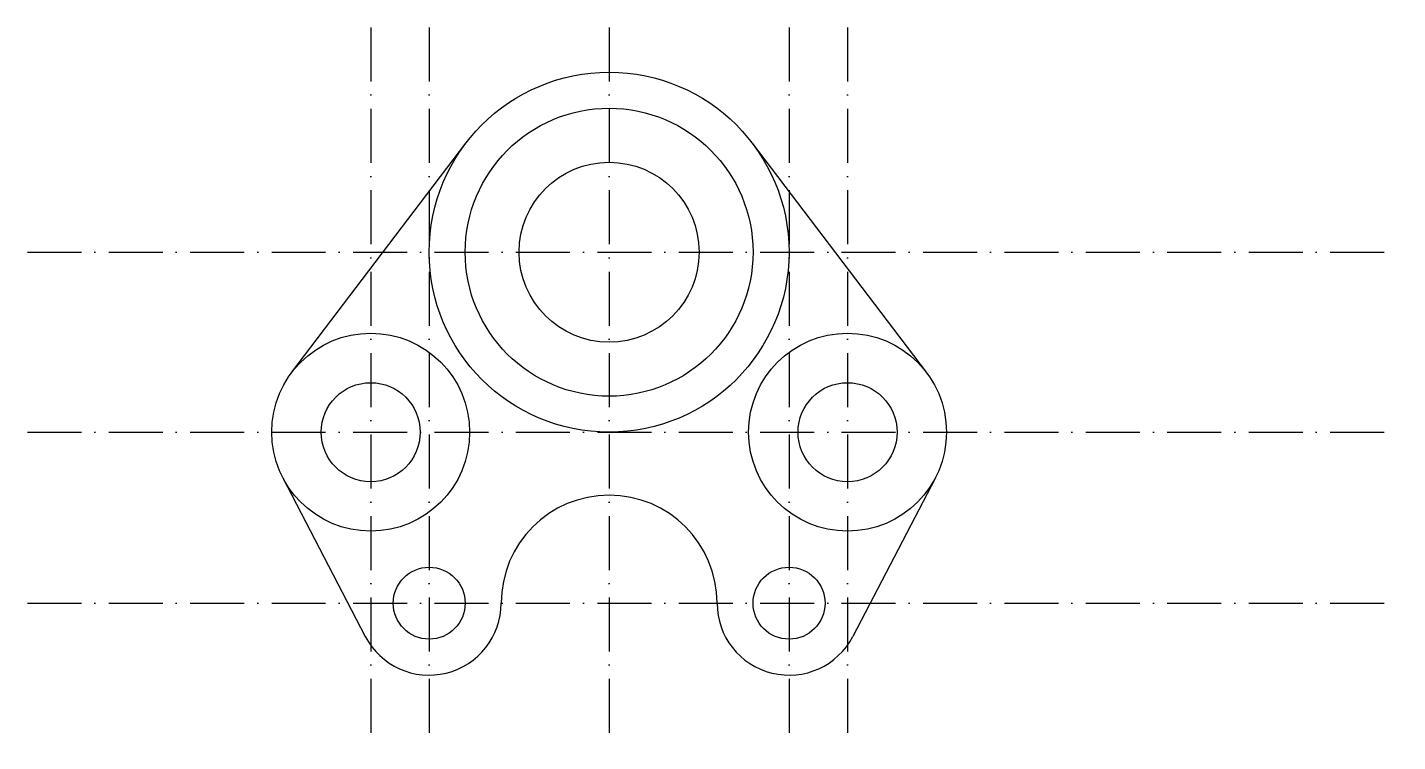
# Model space of a CAD drawing. Header units: inches. Extents: x -126 to 179, y 15 to 174.
import ezdxf

# ---------------------------------------------------------------- set-up
doc = ezdxf.new("R2010")
doc.units = ezdxf.units.IN
doc.header["$MEASUREMENT"] = 0
doc.linetypes.add('ACAD_ISO10W100', pattern=[18, 12, -3, 0, -3])
doc.layers.add('center lines', color=2, linetype='ACAD_ISO10W100')
doc.layers.add('object', color=1, linetype='Continuous')

msp = doc.modelspace()

# ---------------------------------------------------------------- linework, layer by layer
at = {"layer": 'center lines'}
for p, q in [((-49.26, 173.79), (-49.26, 15.07)), ((-36.26, 173.79), (-36.26, 15.07)), ((3.74, 173.79), (3.74, 15.07)), ((43.74, 173.79), (43.74, 15.07)), ((56.74, 173.79), (56.74, 15.07)), ((-125.57, 123.83), (179.02, 123.83)), ((-125.57, 83.83), (179.02, 83.83)), ((-125.57, 45.83), (179.02, 45.83))]:
    msp.add_line(p, q, dxfattribs=at)
at = {"layer": 'object'}
for p, q in [((-66.78, 97.14), (-28.11, 148.03)), ((74.26, 97.14), (35.59, 148.03)), ((-68.78, 73.68), (-50.46, 38.44)), ((76.26, 73.68), (57.93, 38.44))]:
    msp.add_line(p, q, dxfattribs=at)
for centre, radius in [((3.74, 123.83), 40), ((3.74, 123.83), 32), ((3.74, 123.83), 20), ((-49.26, 83.83), 22), ((56.74, 83.83), 22), ((-49.26, 83.83), 11), ((56.74, 83.83), 11), ((-36.26, 45.83), 8), ((43.74, 45.83), 8)]:
    msp.add_circle(centre, radius, dxfattribs=at)
for centre, radius, start, end in [((3.74, 45.83), 24, 0, 180), ((-36.26, 45.83), 16, 207.4779, 0), ((43.74, 45.83), 16, 180, 332.5221)]:
    msp.add_arc(centre, radius, start, end, dxfattribs=at)

doc.saveas('drawing.dxf')
